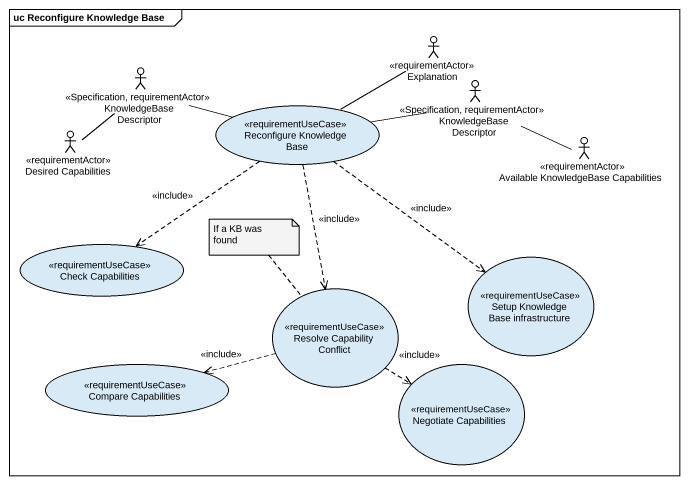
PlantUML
@startuml
mainframe uc Reconfigure Knowledge Base
actor Explanation <<requirementActor>>
actor "KnowledgeBase Descriptor" as KnowledgeBase_Descriptor <<Specification, requirementActor>>
actor "KnowledgeBase Descriptor" as KnowledgeBase_Descriptor_2 <<Specification, requirementActor>>
usecase "Reconfigure Knowledge Base" as Reconfigure_Knowledge_Base <<requirementUseCase>>
actor "Desired Capabilities" as Desired_Capabilities <<requirementActor>>
actor "Available KnowledgeBase Capabilities" as Available_KnowledgeBase <<requirementActor>>
usecase "Check Capabilities" as Check_Capabilities <<requirementUseCase>>
usecase "Setup Knowledge Base infrastructure" as Setup_Knowledge_Base <<requirementUseCase>>
usecase "Resolve Capability Conflict" as Resolve_Capability_Conflict <<requirementUseCase>>
usecase "Compare Capabilities" as Compare_Capabilities <<requirementUseCase>>
usecase "Negotiate Capabilities" as Negotiate_Capabilities <<requirementUseCase>>
KnowledgeBase_Descriptor -right- Reconfigure_Knowledge_Base
KnowledgeBase_Descriptor_2 -right- Available_KnowledgeBase
Reconfigure_Knowledge_Base -right- Explanation
Reconfigure_Knowledge_Base -right- KnowledgeBase_Descriptor_2
Reconfigure_Knowledge_Base ..> Check_Capabilities : <<include>>
Reconfigure_Knowledge_Base ..> Setup_Knowledge_Base : <<include>>
Reconfigure_Knowledge_Base ..> Resolve_Capability_Conflict : <<include>>
Desired_Capabilities -up- KnowledgeBase_Descriptor
Resolve_Capability_Conflict .left.> Compare_Capabilities : <<include>>
Resolve_Capability_Conflict ..> Negotiate_Capabilities : <<include>>
note top of Resolve_Capability_Conflict : If a KB was found
@enduml
